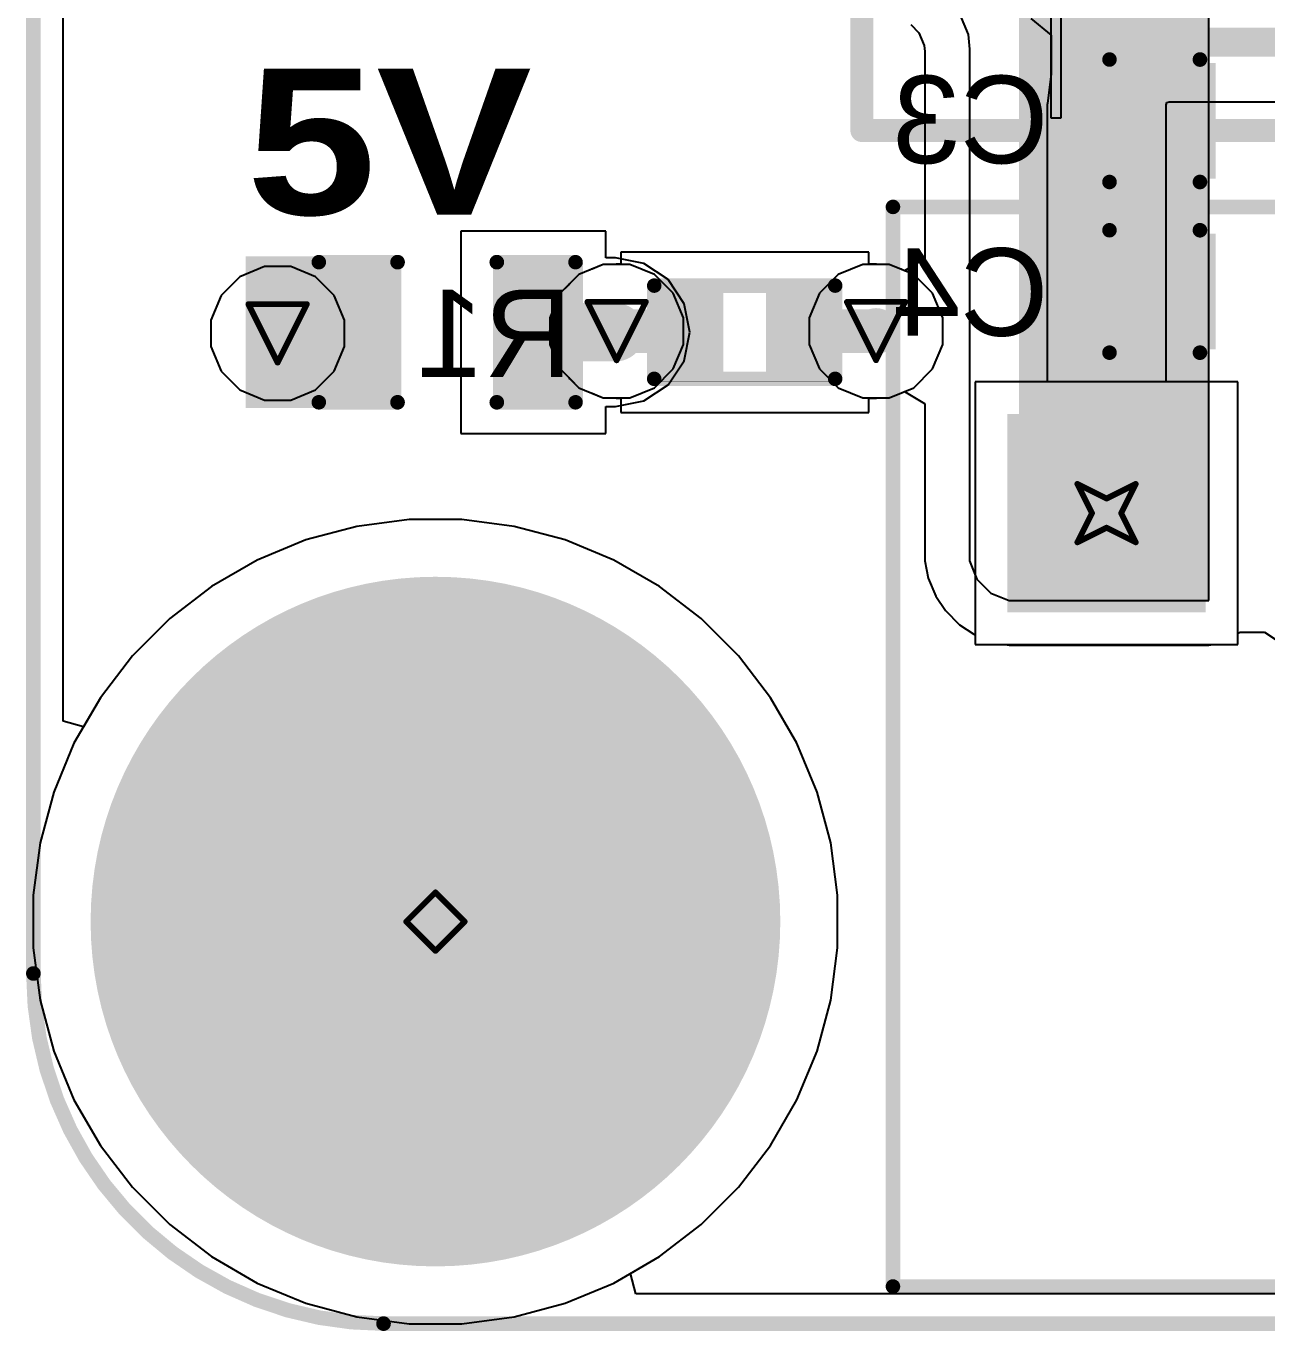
# Model space of a CAD drawing. Header units: inches. Extents: x -5 to 234, y -4 to 104.
# Drawn here: x -3.56 to 7.24, y -3.56 to 7.8 of the extents above; entities that cross this region are included whole.
import ezdxf

# ---------------------------------------------------------------- set-up
doc = ezdxf.new("R2010")
doc.units = ezdxf.units.IN
for name, color, linetype in [('Board Outline', 216, 'Continuous'), ('Bottom Layer', 5, 'Continuous'), ('Bottom Overlay', 54, 'Continuous'), ('Bottom Paste', 16, 'Continuous'), ('Bottom Solder', 6, 'Continuous'), ('Drill Drawing', 1, 'Continuous'), ('GND', 16, 'Continuous'), ('Multi-Layer', 9, 'Continuous'), ('Pad Holes', 156, 'Continuous'), ('POWER', 76, 'Continuous'), ('Top Layer', 1, 'Continuous'), ('Top Overlay', 2, 'Continuous'), ('Top Paste', 8, 'Continuous'), ('Top Solder', 216, 'Continuous'), ('Via Holes', 16, 'Continuous')]:
    doc.layers.add(name, color=color, linetype=linetype)
doc.styles.add('Arial', font='', dxfattribs={"height": 0.2})
doc.styles.add('Arial Black_Bold', font='', dxfattribs={"height": 0.2})
doc.styles.get('Arial').set_extended_font_data('Arial')
doc.styles.get('Arial Black_Bold').set_extended_font_data('Arial Black', bold=True)

# ---------------------------------------------------------------- blocks, each defined once
blk = doc.blocks.new('VRB1205S_10WR3_21')
at = {"layer": 'Bottom Layer'}
blk.add_hatch(color=5, dxfattribs=at).paths.add_polyline_path([(-9.652, 0.762), (-8.128, 0.762), (-8.128, -0.762), (-9.652, -0.762)])
at = {"layer": 'Bottom Solder'}
blk.add_hatch(color=6, dxfattribs=at).paths.add_polyline_path([(-9.754, 0.864), (-8.026, 0.864), (-8.026, -0.864), (-9.754, -0.864)])
at = {"layer": 'GND'}
blk.add_hatch(color=16, dxfattribs=at).paths.add_polyline_path([(-9.652, 0.762), (-8.128, 0.762), (-8.128, -0.762), (-9.652, -0.762)])
at = {"layer": 'Multi-Layer'}
blk.add_hatch(color=9, dxfattribs=at).paths.add_polyline_path([(-9.652, 0.762), (-8.128, 0.762), (-8.128, -0.762), (-9.652, -0.762)])
at = {"layer": 'Pad Holes'}
h = blk.add_hatch(color=7, dxfattribs=at)
edge = h.paths.add_edge_path()
edge.add_arc((-8.89, 0), 0.457, 0, 360)
at = {"layer": 'POWER'}
blk.add_hatch(color=76, dxfattribs=at).paths.add_polyline_path([(-9.652, 0.762), (-8.128, 0.762), (-8.128, -0.762), (-9.652, -0.762)])
at = {"layer": 'Top Layer'}
blk.add_hatch(color=1, dxfattribs=at).paths.add_polyline_path([(-9.652, 0.762), (-8.128, 0.762), (-8.128, -0.762), (-9.652, -0.762)])
at = {"layer": 'Top Solder'}
blk.add_hatch(color=216, dxfattribs=at).paths.add_polyline_path([(-9.754, 0.864), (-8.026, 0.864), (-8.026, -0.864), (-9.754, -0.864)])
at = {"layer": 'Top Overlay', "const_width": 0.127}
for points in [[(-10.75, 2.666), (10.855, 2.666)], [(-10.75, -6.733), (-10.75, 2.666)], [(-10.75, -6.733), (10.855, -6.733)]]:
    blk.add_lwpolyline(points, dxfattribs=at)
at = {"layer": 'Top Overlay', "const_width": 0.0635}
for points in [[(-10.781, 2.666, 1), (-10.718, 2.666, 1)], [(-10.781, 2.666, 1), (-10.718, 2.666, 1)], [(-10.781, -6.733, 1), (-10.718, -6.733, 1)], [(-10.781, -6.733, 1), (-10.718, -6.733, 1)]]:
    blk.add_lwpolyline(points, format="xyb", close=True, dxfattribs=at)
blk = doc.blocks.new('R___0402_B_66')
at = {"layer": 'Bottom Layer'}
for points in [[(-0.241, 0.318), (-0.241, -0.318), (-0.699, -0.318), (-0.699, 0.318)], [(0.699, 0.318), (0.699, -0.318), (0.241, -0.318), (0.241, 0.318)]]:
    blk.add_hatch(color=5, dxfattribs=at).paths.add_polyline_path(points)
at = {"layer": 'Bottom Paste'}
for points in [[(-0.241, 0.318), (-0.241, -0.318), (-0.699, -0.318), (-0.699, 0.318)], [(0.699, 0.318), (0.699, -0.318), (0.241, -0.318), (0.241, 0.318)]]:
    blk.add_hatch(color=16, dxfattribs=at).paths.add_polyline_path(points)
at = {"layer": 'Bottom Solder'}
for points in [[(-0.186, 0.373), (-0.186, -0.373), (-0.754, -0.373), (-0.754, 0.373)], [(0.754, 0.373), (0.754, -0.373), (0.186, -0.373), (0.186, 0.373)]]:
    blk.add_hatch(color=6, dxfattribs=at).paths.add_polyline_path(points)
at = {"layer": 'Bottom Overlay'}
for points, const_width in [([(-0.787, 0.406), (-0.787, -0.406)], 0.127), ([(0.787, 0.406), (-0.787, 0.406)], 0.127), ([(0.787, 0.406), (0.787, -0.406)], 0.127), ([(0.813, 0.432), (-0.813, 0.432)], 0.00323), ([(0.787, -0.406), (-0.787, -0.406)], 0.127)]:
    blk.add_lwpolyline(points, dxfattribs=dict(at, const_width=const_width))
for points, const_width in [([(-0.819, 0.406, 1), (-0.756, 0.406, 1)], 0.0635), ([(-0.819, 0.406, 1), (-0.756, 0.406, 1)], 0.0635), ([(0.756, 0.406, 1), (0.819, 0.406, 1)], 0.0635), ([(0.756, 0.406, 1), (0.819, 0.406, 1)], 0.0635), ([(-0.814, 0.432, 1), (-0.812, 0.432, 1)], 0.00161), ([(0.812, 0.432, 1), (0.814, 0.432, 1)], 0.00161), ([(-0.819, -0.406, 1), (-0.756, -0.406, 1)], 0.0635), ([(-0.819, -0.406, 1), (-0.756, -0.406, 1)], 0.0635), ([(0.756, -0.406, 1), (0.819, -0.406, 1)], 0.0635), ([(0.756, -0.406, 1), (0.819, -0.406, 1)], 0.0635)]:
    blk.add_lwpolyline(points, format="xyb", close=True, dxfattribs=dict(at, const_width=const_width))
blk = doc.blocks.new('LED_0603_91')
at = {"layer": 'Top Layer'}
for points in [[(-1, 0.5), (-0.5, 0.5), (-0.5, -0.5), (-1, -0.5)], [(0.5, 0.5), (1, 0.5), (1, -0.5), (0.5, -0.5)]]:
    blk.add_hatch(color=1, dxfattribs=at).paths.add_polyline_path(points)
at = {"layer": 'Top Overlay'}
blk.add_hatch(color=2, dxfattribs=at).paths.add_polyline_path([(1.118, -0.66), (1.753, -0.66), (1.753, 0.66), (1.118, 0.66)])
at = {"layer": 'Top Paste'}
for points in [[(-1, 0.5), (-0.5, 0.5), (-0.5, -0.5), (-1, -0.5)], [(0.5, 0.5), (1, 0.5), (1, -0.5), (0.5, -0.5)]]:
    blk.add_hatch(color=8, dxfattribs=at).paths.add_polyline_path(points)
at = {"layer": 'Top Solder'}
for points in [[(-1.102, 0.602), (-0.398, 0.602), (-0.398, -0.602), (-1.102, -0.602)], [(0.398, 0.602), (1.102, 0.602), (1.102, -0.602), (0.398, -0.602)]]:
    blk.add_hatch(color=216, dxfattribs=at).paths.add_polyline_path(points)
at = {"layer": 'Top Overlay', "const_width": 0.127}
for points in [[(-0.432, 0.61), (-1.118, 0.61)], [(-1.118, 0.61), (-1.118, -0.61)], [(1.118, 0.61), (0.432, 0.61)], [(1.118, 0.61), (1.118, -0.61)], [(-0.432, -0.61), (-1.118, -0.61)], [(1.118, -0.61), (0.432, -0.61)]]:
    blk.add_lwpolyline(points, dxfattribs=at)
at = {"layer": 'Top Overlay', "const_width": 0.0635}
for points in [[(-1.149, 0.61, 1), (-1.086, 0.61, 1)], [(-1.149, 0.61, 1), (-1.086, 0.61, 1)], [(-0.464, 0.61, 1), (-0.4, 0.61, 1)], [(0.4, 0.61, 1), (0.464, 0.61, 1)], [(1.086, 0.61, 1), (1.149, 0.61, 1)], [(1.086, 0.61, 1), (1.149, 0.61, 1)], [(-1.149, -0.61, 1), (-1.086, -0.61, 1)], [(-1.149, -0.61, 1), (-1.086, -0.61, 1)], [(-0.464, -0.61, 1), (-0.4, -0.61, 1)], [(0.4, -0.61, 1), (0.464, -0.61, 1)], [(1.086, -0.61, 1), (1.149, -0.61, 1)], [(1.086, -0.61, 1), (1.149, -0.61, 1)]]:
    blk.add_lwpolyline(points, format="xyb", close=True, dxfattribs=at)
blk = doc.blocks.new('C___0603_B_154')
at = {"layer": 'Bottom Layer'}
for points in [[(-1.143, -0.445), (-1.143, 0.445), (-0.381, 0.445), (-0.381, -0.445)], [(0.381, -0.445), (0.381, 0.445), (1.143, 0.445), (1.143, -0.445)]]:
    blk.add_hatch(color=5, dxfattribs=at).paths.add_polyline_path(points)
at = {"layer": 'Bottom Paste'}
for points in [[(-1.143, -0.445), (-1.143, 0.445), (-0.381, 0.445), (-0.381, -0.445)], [(0.381, -0.445), (0.381, 0.445), (1.143, 0.445), (1.143, -0.445)]]:
    blk.add_hatch(color=16, dxfattribs=at).paths.add_polyline_path(points)
at = {"layer": 'Bottom Solder'}
for points in [[(-1.203, -0.504), (-1.203, 0.504), (-0.321, 0.504), (-0.321, -0.504)], [(0.321, -0.504), (0.321, 0.504), (1.203, 0.504), (1.203, -0.504)]]:
    blk.add_hatch(color=6, dxfattribs=at).paths.add_polyline_path(points)
at = {"layer": 'Bottom Overlay', "const_width": 0.127}
for points in [[(-1.245, 0.533), (-0.457, 0.533)], [(-1.245, -0.533), (-1.245, 0.533)], [(0.457, 0.533), (1.245, 0.533)], [(1.245, -0.533), (1.245, 0.533)], [(-1.245, -0.533), (-0.457, -0.533)], [(0.457, -0.533), (1.245, -0.533)]]:
    blk.add_lwpolyline(points, dxfattribs=at)
at = {"layer": 'Bottom Overlay', "const_width": 0.0635}
for points in [[(-1.276, 0.533, 1), (-1.213, 0.533, 1)], [(-1.276, 0.533, 1), (-1.213, 0.533, 1)], [(-0.489, 0.533, 1), (-0.425, 0.533, 1)], [(0.425, 0.533, 1), (0.489, 0.533, 1)], [(1.213, 0.533, 1), (1.276, 0.533, 1)], [(1.213, 0.533, 1), (1.276, 0.533, 1)], [(-1.276, -0.533, 1), (-1.213, -0.533, 1)], [(-1.276, -0.533, 1), (-1.213, -0.533, 1)], [(-0.489, -0.533, 1), (-0.425, -0.533, 1)], [(0.425, -0.533, 1), (0.489, -0.533, 1)], [(1.213, -0.533, 1), (1.276, -0.533, 1)], [(1.213, -0.533, 1), (1.276, -0.533, 1)]]:
    blk.add_lwpolyline(points, format="xyb", close=True, dxfattribs=at)
blk = doc.blocks.new('C___0603_B_155')
at = {"layer": 'Bottom Layer'}
for points in [[(-1.143, -0.445), (-1.143, 0.445), (-0.381, 0.445), (-0.381, -0.445)], [(0.381, -0.445), (0.381, 0.445), (1.143, 0.445), (1.143, -0.445)]]:
    blk.add_hatch(color=5, dxfattribs=at).paths.add_polyline_path(points)
at = {"layer": 'Bottom Paste'}
for points in [[(-1.143, -0.445), (-1.143, 0.445), (-0.381, 0.445), (-0.381, -0.445)], [(0.381, -0.445), (0.381, 0.445), (1.143, 0.445), (1.143, -0.445)]]:
    blk.add_hatch(color=16, dxfattribs=at).paths.add_polyline_path(points)
at = {"layer": 'Bottom Solder'}
for points in [[(-1.203, -0.504), (-1.203, 0.504), (-0.321, 0.504), (-0.321, -0.504)], [(0.321, -0.504), (0.321, 0.504), (1.203, 0.504), (1.203, -0.504)]]:
    blk.add_hatch(color=6, dxfattribs=at).paths.add_polyline_path(points)
at = {"layer": 'Bottom Overlay', "const_width": 0.127}
for points in [[(-1.245, 0.533), (-0.457, 0.533)], [(-1.245, -0.533), (-1.245, 0.533)], [(0.457, 0.533), (1.245, 0.533)], [(1.245, -0.533), (1.245, 0.533)], [(-1.245, -0.533), (-0.457, -0.533)], [(0.457, -0.533), (1.245, -0.533)]]:
    blk.add_lwpolyline(points, dxfattribs=at)
at = {"layer": 'Bottom Overlay', "const_width": 0.0635}
for points in [[(-1.276, 0.533, 1), (-1.213, 0.533, 1)], [(-1.276, 0.533, 1), (-1.213, 0.533, 1)], [(-0.489, 0.533, 1), (-0.425, 0.533, 1)], [(0.425, 0.533, 1), (0.489, 0.533, 1)], [(1.213, 0.533, 1), (1.276, 0.533, 1)], [(1.213, 0.533, 1), (1.276, 0.533, 1)], [(-1.276, -0.533, 1), (-1.213, -0.533, 1)], [(-1.276, -0.533, 1), (-1.213, -0.533, 1)], [(-0.489, -0.533, 1), (-0.425, -0.533, 1)], [(0.425, -0.533, 1), (0.489, -0.533, 1)], [(1.213, -0.533, 1), (1.276, -0.533, 1)], [(1.213, -0.533, 1), (1.276, -0.533, 1)]]:
    blk.add_lwpolyline(points, format="xyb", close=True, dxfattribs=at)
blk = doc.blocks.new('25SVPF47M_157')
at = {"layer": 'Top Layer'}
for points in [[(-1.55, -0.8), (-4.05, -0.8), (-4.05, 0.8), (-1.55, 0.8)], [(4.05, -0.8), (1.55, -0.8), (1.55, 0.8), (4.05, 0.8)]]:
    blk.add_hatch(color=1, dxfattribs=at).paths.add_polyline_path(points)
at = {"layer": 'Top Paste'}
for points in [[(-1.55, -0.8), (-4.05, -0.8), (-4.05, 0.8), (-1.55, 0.8)], [(4.05, -0.8), (1.55, -0.8), (1.55, 0.8), (4.05, 0.8)]]:
    blk.add_hatch(color=8, dxfattribs=at).paths.add_polyline_path(points)
at = {"layer": 'Top Solder'}
for points in [[(-1.448, -0.902), (-4.152, -0.902), (-4.152, 0.902), (-1.448, 0.902)], [(4.152, -0.902), (1.448, -0.902), (1.448, 0.902), (4.152, 0.902)]]:
    blk.add_hatch(color=216, dxfattribs=at).paths.add_polyline_path(points)
at = {"layer": 'Top Overlay'}
for points, const_width in [([(-2.4, 3.4), (-3.4, 2.4)], 0.2), ([(3.4, 3.4), (-2.4, 3.4)], 0.2), ([(3.4, 3.4), (3.4, 1.175)], 0.2), ([(-3.4, 2.4), (-3.4, 1.175)], 0.2), ([(-3.886, 1.626), (-3.886, 1.092)], 0.127), ([(-3.658, 1.346), (-4.115, 1.346)], 0.127), ([(-3.4, -2.4), (-3.4, -1.175)], 0.2), ([(3.4, -1.175), (3.4, -3.4)], 0.2), ([(-2.4, -3.4), (-3.4, -2.4)], 0.2), ([(3.4, -3.4), (-2.4, -3.4)], 0.2)]:
    blk.add_lwpolyline(points, dxfattribs=dict(at, const_width=const_width))
for points, const_width in [([(-2.45, 3.4, 1), (-2.35, 3.4, 1)], 0.1), ([(-2.45, 3.4, 1), (-2.35, 3.4, 1)], 0.1), ([(3.35, 3.4, 1), (3.45, 3.4, 1)], 0.1), ([(3.35, 3.4, 1), (3.45, 3.4, 1)], 0.1), ([(-3.45, 2.4, 1), (-3.35, 2.4, 1)], 0.1), ([(-3.45, 2.4, 1), (-3.35, 2.4, 1)], 0.1), ([(-3.918, 1.626, 1), (-3.854, 1.626, 1)], 0.0635), ([(-4.147, 1.346, 1), (-4.083, 1.346, 1)], 0.0635), ([(-3.689, 1.346, 1), (-3.626, 1.346, 1)], 0.0635), ([(-3.45, 1.175, 1), (-3.35, 1.175, 1)], 0.1), ([(3.35, 1.175, 1), (3.45, 1.175, 1)], 0.1), ([(-3.918, 1.092, 1), (-3.854, 1.092, 1)], 0.0635), ([(-3.45, -1.175, 1), (-3.35, -1.175, 1)], 0.1), ([(3.35, -1.175, 1), (3.45, -1.175, 1)], 0.1), ([(-3.45, -2.4, 1), (-3.35, -2.4, 1)], 0.1), ([(-3.45, -2.4, 1), (-3.35, -2.4, 1)], 0.1), ([(-2.45, -3.4, 1), (-2.35, -3.4, 1)], 0.1), ([(-2.45, -3.4, 1), (-2.35, -3.4, 1)], 0.1), ([(3.35, -3.4, 1), (3.45, -3.4, 1)], 0.1), ([(3.35, -3.4, 1), (3.45, -3.4, 1)], 0.1)]:
    blk.add_lwpolyline(points, format="xyb", close=True, dxfattribs=dict(at, const_width=const_width))

msp = doc.modelspace()

# ---------------------------------------------------------------- hatches: boundary and pattern name
at = {"layer": 'Bottom Layer'}
msp.add_hatch(color=5, dxfattribs=at).paths.add_polyline_path([(5.08, 2.794), (6.731, 2.794), (6.731, 11.176), (5.08, 11.176)])
h = msp.add_hatch(color=5, dxfattribs=at)
edge = h.paths.add_edge_path()
edge.add_arc((1.577, 5.141), 0.2, 0, 360)
h = msp.add_hatch(color=5, dxfattribs=at)
edge = h.paths.add_edge_path()
edge.add_arc((3.835, 5.141), 0.2, 0, 360)
h = msp.add_hatch(color=5, dxfattribs=at)
edge = h.paths.add_edge_path()
edge.add_arc((-1.374, 5.121), 0.2, 0, 360)
h = msp.add_hatch(color=5, dxfattribs=at)
edge = h.paths.add_edge_path()
edge.add_arc((0, 0), 2.9, 0, 360)
at = {"layer": 'Bottom Solder'}
h = msp.add_hatch(color=6, dxfattribs=at)
edge = h.paths.add_edge_path()
edge.add_arc((0, 0), 3.002, 0, 360)
at = {"layer": 'GND'}
h = msp.add_hatch(color=16, dxfattribs=at)
edge = h.paths.add_edge_path()
edge.add_arc((1.577, 5.141), 0.2, 0, 360)
h = msp.add_hatch(color=16, dxfattribs=at)
edge = h.paths.add_edge_path()
edge.add_arc((3.835, 5.141), 0.2, 0, 360)
h = msp.add_hatch(color=16, dxfattribs=at)
edge = h.paths.add_edge_path()
edge.add_arc((-1.374, 5.121), 0.2, 0, 360)
h = msp.add_hatch(color=16, dxfattribs=at)
edge = h.paths.add_edge_path()
edge.add_arc((0, 0), 2.9, 0, 360)
at = {"layer": 'Multi-Layer'}
h = msp.add_hatch(color=9, dxfattribs=at)
edge = h.paths.add_edge_path()
edge.add_arc((0, 0), 2.9, 0, 360)
at = {"layer": 'Pad Holes'}
h = msp.add_hatch(color=7, dxfattribs=at)
edge = h.paths.add_edge_path()
edge.add_arc((0, 0), 1.5, 0, 360)
at = {"layer": 'POWER'}
h = msp.add_hatch(color=76, dxfattribs=at)
edge = h.paths.add_edge_path()
edge.add_arc((1.577, 5.141), 0.2, 0, 360)
h = msp.add_hatch(color=76, dxfattribs=at)
edge = h.paths.add_edge_path()
edge.add_arc((3.835, 5.141), 0.2, 0, 360)
h = msp.add_hatch(color=76, dxfattribs=at)
edge = h.paths.add_edge_path()
edge.add_arc((-1.374, 5.121), 0.2, 0, 360)
h = msp.add_hatch(color=76, dxfattribs=at)
edge = h.paths.add_edge_path()
edge.add_arc((0, 0), 2.9, 0, 360)
at = {"layer": 'Top Layer'}
h = msp.add_hatch(color=1, dxfattribs=at)
edge = h.paths.add_edge_path()
edge.add_arc((1.577, 5.141), 0.2, 0, 360)
h = msp.add_hatch(color=1, dxfattribs=at)
edge = h.paths.add_edge_path()
edge.add_arc((3.835, 5.141), 0.2, 0, 360)
h = msp.add_hatch(color=1, dxfattribs=at)
edge = h.paths.add_edge_path()
edge.add_arc((-1.374, 5.121), 0.2, 0, 360)
h = msp.add_hatch(color=1, dxfattribs=at)
edge = h.paths.add_edge_path()
edge.add_arc((0, 0), 2.9, 0, 360)
at = {"layer": 'Top Solder'}
h = msp.add_hatch(color=216, dxfattribs=at)
edge = h.paths.add_edge_path()
edge.add_arc((0, 0), 3.002, 0, 360)
at = {"layer": 'Via Holes'}
h = msp.add_hatch(color=7, dxfattribs=at)
edge = h.paths.add_edge_path()
edge.add_arc((1.577, 5.141), 0.1, 0, 360)
h = msp.add_hatch(color=7, dxfattribs=at)
edge = h.paths.add_edge_path()
edge.add_arc((3.835, 5.141), 0.1, 0, 360)
h = msp.add_hatch(color=7, dxfattribs=at)
edge = h.paths.add_edge_path()
edge.add_arc((-1.374, 5.121), 0.1, 0, 360)

# ---------------------------------------------------------------- linework, layer by layer
at = {"layer": 'Board Outline', "const_width": 0.127}
for points in [[(-3.5, -0.452), (-3.5, 33.452)], [(-0.452, -3.5), (88.452, -3.5)]]:
    msp.add_lwpolyline(points, dxfattribs=at)
at = {"layer": 'Board Outline', "const_width": 0.0635}
for points in [[(-3.532, -0.452, 1), (-3.468, -0.452, 1)], [(-3.532, -0.452, 1), (-3.468, -0.452, 1)], [(-0.484, -3.5, 1), (-0.42, -3.5, 1)], [(-0.484, -3.5, 1), (-0.42, -3.5, 1)]]:
    msp.add_lwpolyline(points, format="xyb", close=True, dxfattribs=at)
at = {"layer": 'Board Outline', "const_width": 0.127}
msp.add_lwpolyline([(-0.452, -3.5, -0.414214), (-3.5, -0.452)], format="xyb", dxfattribs=at)
at = {"layer": 'Bottom Layer'}
for p, q in [((-3.241, 1.744), (-3.241, 31.256)), ((6.731, 2.794), (6.731, 11.684)), ((4.538, 7.958), (4.636, 7.722)), ((4.137, 7.809), (4.209, 7.738)), ((4.209, 7.738), (4.255, 7.627)), ((4.255, 7.627), (4.26, 7.575)), ((4.636, 7.722), (4.648, 7.595)), ((4.26, 7.575), (4.26, 5.771)), ((4.648, 7.595), (4.648, 7.595)), ((4.648, 7.595), (4.648, 3.226)), ((3.772, 5.829), (1.613, 5.829)), ((1.613, 5.829), (1.613, 5.723)), ((3.772, 5.723), (3.772, 5.829)), ((1.363, 5.681), (1.354, 5.679)), ((1.461, 5.722), (1.363, 5.681)), ((1.569, 5.722), (1.461, 5.722)), ((1.577, 5.723), (1.569, 5.722)), ((1.613, 5.723), (1.577, 5.723)), ((3.835, 5.723), (3.772, 5.723)), ((3.844, 5.722), (3.835, 5.723)), ((3.951, 5.722), (3.844, 5.722)), ((4.05, 5.681), (3.951, 5.722)), ((4.058, 5.679), (4.05, 5.681)), ((4.258, 5.769), (4.082, 5.667)), ((4.26, 5.771), (4.258, 5.769)), ((1.248, 5.633), (1.172, 5.557)), ((1.347, 5.674), (1.248, 5.633)), ((1.354, 5.679), (1.347, 5.674)), ((4.066, 5.674), (4.058, 5.679)), ((4.082, 5.667), (4.066, 5.674)), ((1.085, 5.47), (1.044, 5.371)), ((1.16, 5.545), (1.085, 5.47)), ((1.165, 5.553), (1.16, 5.545)), ((1.172, 5.557), (1.165, 5.553)), ((1.037, 5.355), (0.996, 5.256)), ((1.039, 5.363), (1.037, 5.355)), ((1.044, 5.371), (1.039, 5.363)), ((0.996, 5.256), (0.996, 5.149)), ((0.996, 5.149), (0.994, 5.141)), ((0.994, 5.141), (0.996, 5.132)), ((0.996, 5.132), (0.996, 5.025)), ((0.996, 5.025), (1.037, 4.926)), ((1.037, 4.926), (1.039, 4.918)), ((1.039, 4.918), (1.044, 4.91)), ((1.044, 4.91), (1.085, 4.811)), ((1.085, 4.811), (1.16, 4.736)), ((1.16, 4.736), (1.165, 4.728)), ((1.165, 4.728), (1.172, 4.724)), ((1.172, 4.724), (1.248, 4.648)), ((1.248, 4.648), (1.347, 4.607)), ((1.347, 4.607), (1.354, 4.602)), ((1.354, 4.602), (1.363, 4.6)), ((1.363, 4.6), (1.461, 4.56)), ((1.461, 4.56), (1.569, 4.56)), ((1.569, 4.56), (1.577, 4.558)), ((1.577, 4.558), (1.613, 4.558)), ((1.613, 4.558), (1.613, 4.432)), ((3.772, 4.432), (3.772, 4.558)), ((3.772, 4.558), (3.835, 4.558)), ((3.835, 4.558), (3.844, 4.56)), ((3.844, 4.56), (3.951, 4.56)), ((3.951, 4.56), (4.05, 4.6)), ((4.05, 4.6), (4.058, 4.602)), ((4.058, 4.602), (4.066, 4.607)), ((4.066, 4.607), (4.082, 4.614)), ((4.082, 4.614), (4.258, 4.512)), ((1.613, 4.432), (3.772, 4.432)), ((4.258, 4.512), (4.26, 4.51)), ((4.26, 4.51), (4.26, 3.14)), ((-0.685, 3.441), (-1.128, 3.323)), ((-0.229, 3.501), (-0.685, 3.441)), ((0.229, 3.501), (-0.229, 3.501)), ((0.685, 3.441), (0.229, 3.501)), ((1.128, 3.323), (0.685, 3.441)), ((-1.128, 3.323), (-1.552, 3.147)), ((1.552, 3.147), (1.128, 3.323)), ((4.648, 3.226), (4.648, 3.14)), ((-1.552, 3.147), (-1.949, 2.917)), ((1.949, 2.917), (1.552, 3.147)), ((4.26, 3.14), (4.289, 2.991)), ((4.648, 3.14), (4.714, 2.981)), ((4.289, 2.991), (4.355, 2.833)), ((4.714, 2.981), (4.835, 2.86)), ((-1.949, 2.917), (-2.313, 2.638)), ((2.313, 2.638), (1.949, 2.917)), ((4.835, 2.86), (4.994, 2.794)), ((4.355, 2.833), (4.439, 2.707)), ((4.994, 2.794), (5.08, 2.794)), ((5.08, 2.794), (5.08, 2.794)), ((5.08, 2.794), (6.731, 2.794)), ((-2.313, 2.638), (-2.638, 2.313)), ((2.638, 2.313), (2.313, 2.638)), ((4.439, 2.707), (4.561, 2.585)), ((4.561, 2.585), (4.687, 2.501)), ((4.687, 2.501), (4.699, 2.496)), ((6.985, 2.505), (7.006, 2.519)), ((6.985, 2.413), (6.985, 2.505)), ((7.006, 2.519), (7.218, 2.519)), ((7.218, 2.519), (7.344, 2.435)), ((4.699, 2.496), (4.699, 2.413)), ((4.699, 2.413), (4.957, 2.413)), ((4.957, 2.413), (4.994, 2.406)), ((4.994, 2.406), (6.731, 2.406)), ((6.731, 2.406), (6.769, 2.413)), ((6.769, 2.413), (6.985, 2.413)), ((-2.638, 2.313), (-2.917, 1.949)), ((2.917, 1.949), (2.638, 2.313)), ((-2.917, 1.949), (-3.063, 1.697)), ((3.147, 1.552), (2.917, 1.949)), ((-3.063, 1.697), (-3.241, 1.744)), ((3.323, 1.128), (3.147, 1.552)), ((3.441, 0.685), (3.323, 1.128)), ((3.501, 0.229), (3.441, 0.685)), ((3.501, -0.229), (3.501, 0.229)), ((3.441, -0.685), (3.501, -0.229)), ((3.323, -1.128), (3.441, -0.685)), ((3.147, -1.552), (3.323, -1.128)), ((2.917, -1.949), (3.147, -1.552)), ((2.638, -2.313), (2.917, -1.949)), ((2.313, -2.638), (2.638, -2.313)), ((1.949, -2.917), (2.313, -2.638)), ((1.697, -3.063), (1.949, -2.917)), ((1.744, -3.241), (1.697, -3.063)), ((38.34, -3.241), (1.744, -3.241))]:
    msp.add_line(p, q, dxfattribs=at)
at = {"layer": 'Bottom Layer', "const_width": 0.381}
for points in [[(1.577, 5.141), (2.213, 5.141)], [(3.172, 5.141), (3.835, 5.141)]]:
    msp.add_lwpolyline(points, dxfattribs=at)
at = {"layer": 'Bottom Layer', "const_width": 0.191}
for points in [[(1.482, 5.141, 1), (1.672, 5.141, 1)], [(2.118, 5.141, 1), (2.308, 5.141, 1)], [(3.077, 5.141, 1), (3.267, 5.141, 1)], [(3.74, 5.141, 1), (3.931, 5.141, 1)]]:
    msp.add_lwpolyline(points, format="xyb", close=True, dxfattribs=at)
at = {"layer": 'Drill Drawing', "const_width": 0.0508}
for points in [[(-1.628, 5.375), (-1.12, 5.375)], [(-1.628, 5.375), (-1.374, 4.867)], [(-1.374, 4.867), (-1.12, 5.375)], [(1.323, 5.395), (1.831, 5.395)], [(1.323, 5.395), (1.577, 4.887)], [(1.577, 4.887), (1.831, 5.395)], [(3.581, 5.395), (4.089, 5.395)], [(3.581, 5.395), (3.835, 4.887)], [(3.835, 4.887), (4.089, 5.395)], [(5.588, 3.81), (5.842, 3.683)], [(5.588, 3.81), (5.715, 3.556)], [(5.842, 3.683), (6.096, 3.81)], [(5.969, 3.556), (6.096, 3.81)], [(5.588, 3.302), (5.715, 3.556)], [(5.969, 3.556), (6.096, 3.302)], [(5.588, 3.302), (5.842, 3.429)], [(5.842, 3.429), (6.096, 3.302)], [(-0.254, 0), (0, 0.254)], [(0, 0.254), (0.254, 0)], [(-0.254, 0), (0, -0.254)], [(0, -0.254), (0.254, 0)]]:
    msp.add_lwpolyline(points, dxfattribs=at)
at = {"layer": 'Drill Drawing', "const_width": 0.0254}
for points in [[(-1.641, 5.375, 1), (-1.615, 5.375, 1)], [(-1.641, 5.375, 1), (-1.615, 5.375, 1)], [(-1.133, 5.375, 1), (-1.107, 5.375, 1)], [(-1.133, 5.375, 1), (-1.107, 5.375, 1)], [(1.31, 5.395, 1), (1.336, 5.395, 1)], [(1.31, 5.395, 1), (1.336, 5.395, 1)], [(1.818, 5.395, 1), (1.844, 5.395, 1)], [(1.818, 5.395, 1), (1.844, 5.395, 1)], [(3.569, 5.395, 1), (3.594, 5.395, 1)], [(3.569, 5.395, 1), (3.594, 5.395, 1)], [(4.077, 5.395, 1), (4.102, 5.395, 1)], [(4.077, 5.395, 1), (4.102, 5.395, 1)], [(-1.387, 4.867, 1), (-1.361, 4.867, 1)], [(-1.387, 4.867, 1), (-1.361, 4.867, 1)], [(1.564, 4.887, 1), (1.59, 4.887, 1)], [(1.564, 4.887, 1), (1.59, 4.887, 1)], [(3.823, 4.887, 1), (3.848, 4.887, 1)], [(3.823, 4.887, 1), (3.848, 4.887, 1)], [(5.575, 3.81, 1), (5.601, 3.81, 1)], [(5.575, 3.81, 1), (5.601, 3.81, 1)], [(6.083, 3.81, 1), (6.109, 3.81, 1)], [(6.083, 3.81, 1), (6.109, 3.81, 1)], [(5.829, 3.683, 1), (5.855, 3.683, 1)], [(5.829, 3.683, 1), (5.855, 3.683, 1)], [(5.702, 3.556, 1), (5.728, 3.556, 1)], [(5.702, 3.556, 1), (5.728, 3.556, 1)], [(5.956, 3.556, 1), (5.982, 3.556, 1)], [(5.956, 3.556, 1), (5.982, 3.556, 1)], [(5.829, 3.429, 1), (5.855, 3.429, 1)], [(5.829, 3.429, 1), (5.855, 3.429, 1)], [(5.575, 3.302, 1), (5.601, 3.302, 1)], [(5.575, 3.302, 1), (5.601, 3.302, 1)], [(6.083, 3.302, 1), (6.109, 3.302, 1)], [(6.083, 3.302, 1), (6.109, 3.302, 1)], [(-0.013, 0.254, 1), (0.013, 0.254, 1)], [(-0.013, 0.254, 1), (0.013, 0.254, 1)], [(-0.267, 0, 1), (-0.241, 0, 1)], [(-0.267, 0, 1), (-0.241, 0, 1)], [(0.241, 0, 1), (0.267, 0, 1)], [(0.241, 0, 1), (0.267, 0, 1)], [(-0.013, -0.254, 1), (0.013, -0.254, 1)], [(-0.013, -0.254, 1), (0.013, -0.254, 1)]]:
    msp.add_lwpolyline(points, format="xyb", close=True, dxfattribs=at)
at = {"layer": 'GND'}
for p, q in [((-3.241, 1.744), (-3.241, 31.256)), ((1.461, 5.722), (1.248, 5.633)), ((1.693, 5.722), (1.461, 5.722)), ((1.906, 5.633), (1.693, 5.722)), ((3.72, 5.722), (3.506, 5.633)), ((3.951, 5.722), (3.72, 5.722)), ((4.165, 5.633), (3.951, 5.722)), ((1.248, 5.633), (1.085, 5.47)), ((2.07, 5.47), (1.906, 5.633)), ((3.506, 5.633), (3.343, 5.47)), ((4.328, 5.47), (4.165, 5.633)), ((1.085, 5.47), (0.996, 5.256)), ((2.158, 5.256), (2.07, 5.47)), ((3.343, 5.47), (3.254, 5.256)), ((4.416, 5.256), (4.328, 5.47)), ((0.996, 5.256), (0.996, 5.025)), ((2.158, 5.025), (2.158, 5.256)), ((3.254, 5.256), (3.254, 5.025)), ((4.416, 5.025), (4.416, 5.256)), ((0.996, 5.025), (1.085, 4.811)), ((2.07, 4.811), (2.158, 5.025)), ((3.254, 5.025), (3.343, 4.811)), ((4.328, 4.811), (4.416, 5.025)), ((1.085, 4.811), (1.248, 4.648)), ((1.906, 4.648), (2.07, 4.811)), ((3.343, 4.811), (3.506, 4.648)), ((4.165, 4.648), (4.328, 4.811)), ((6.985, 4.699), (4.699, 4.699)), ((4.699, 4.699), (4.699, 2.413)), ((6.985, 2.413), (6.985, 4.699)), ((1.248, 4.648), (1.461, 4.56)), ((1.461, 4.56), (1.693, 4.56)), ((1.693, 4.56), (1.906, 4.648)), ((3.506, 4.648), (3.72, 4.56)), ((3.72, 4.56), (3.951, 4.56)), ((3.951, 4.56), (4.165, 4.648)), ((-0.685, 3.441), (-1.128, 3.323)), ((-0.229, 3.501), (-0.685, 3.441)), ((0.229, 3.501), (-0.229, 3.501)), ((0.685, 3.441), (0.229, 3.501)), ((1.128, 3.323), (0.685, 3.441)), ((-1.128, 3.323), (-1.552, 3.147)), ((1.552, 3.147), (1.128, 3.323)), ((-1.552, 3.147), (-1.949, 2.917)), ((1.949, 2.917), (1.552, 3.147)), ((-1.949, 2.917), (-2.313, 2.638)), ((2.313, 2.638), (1.949, 2.917)), ((-2.313, 2.638), (-2.638, 2.313)), ((2.638, 2.313), (2.313, 2.638)), ((4.699, 2.413), (6.985, 2.413)), ((-2.638, 2.313), (-2.917, 1.949)), ((2.917, 1.949), (2.638, 2.313)), ((-2.917, 1.949), (-3.063, 1.697)), ((3.147, 1.552), (2.917, 1.949)), ((-3.063, 1.697), (-3.241, 1.744)), ((3.323, 1.128), (3.147, 1.552)), ((3.441, 0.685), (3.323, 1.128)), ((3.501, 0.229), (3.441, 0.685)), ((3.501, -0.229), (3.501, 0.229)), ((3.441, -0.685), (3.501, -0.229)), ((3.323, -1.128), (3.441, -0.685)), ((3.147, -1.552), (3.323, -1.128)), ((2.917, -1.949), (3.147, -1.552)), ((2.638, -2.313), (2.917, -1.949)), ((2.313, -2.638), (2.638, -2.313)), ((1.949, -2.917), (2.313, -2.638)), ((1.697, -3.063), (1.949, -2.917)), ((1.744, -3.241), (1.697, -3.063)), ((38.34, -3.241), (1.744, -3.241))]:
    msp.add_line(p, q, dxfattribs=at)
at = {"layer": 'Multi-Layer'}
for p, q in [((-0.685, 3.441), (-1.128, 3.323)), ((-0.229, 3.501), (-0.685, 3.441)), ((0, 3.501), (-0.229, 3.501)), ((0.229, 3.501), (0, 3.501)), ((0.685, 3.441), (0.229, 3.501)), ((1.128, 3.323), (0.685, 3.441)), ((-1.128, 3.323), (-1.552, 3.147)), ((1.552, 3.147), (1.128, 3.323)), ((-1.552, 3.147), (-1.949, 2.917)), ((1.949, 2.917), (1.552, 3.147)), ((-1.949, 2.917), (-2.313, 2.638)), ((2.313, 2.638), (1.949, 2.917)), ((-2.313, 2.638), (-2.638, 2.313)), ((2.638, 2.313), (2.313, 2.638)), ((-2.638, 2.313), (-2.917, 1.949)), ((2.917, 1.949), (2.638, 2.313)), ((-2.917, 1.949), (-3.147, 1.552)), ((3.147, 1.552), (2.917, 1.949)), ((-3.147, 1.552), (-3.323, 1.128)), ((3.323, 1.128), (3.147, 1.552)), ((-3.323, 1.128), (-3.441, 0.685)), ((3.441, 0.685), (3.323, 1.128)), ((-3.441, 0.685), (-3.501, 0.229)), ((3.501, 0.229), (3.441, 0.685)), ((-3.501, 0.229), (-3.501, 0)), ((3.501, 0), (3.501, 0.229)), ((-3.501, 0), (-3.501, 0)), ((-3.501, 0), (-3.501, -0.229)), ((3.501, -0.229), (3.501, 0)), ((-3.501, -0.229), (-3.441, -0.685)), ((3.441, -0.685), (3.501, -0.229)), ((-3.441, -0.685), (-3.323, -1.128)), ((3.323, -1.128), (3.441, -0.685)), ((-3.323, -1.128), (-3.147, -1.552)), ((3.147, -1.552), (3.323, -1.128)), ((-3.147, -1.552), (-2.917, -1.949)), ((2.917, -1.949), (3.147, -1.552)), ((-2.917, -1.949), (-2.638, -2.313)), ((2.638, -2.313), (2.917, -1.949)), ((-2.638, -2.313), (-2.313, -2.638)), ((2.313, -2.638), (2.638, -2.313)), ((-2.313, -2.638), (-1.949, -2.917)), ((1.949, -2.917), (2.313, -2.638)), ((-1.949, -2.917), (-1.552, -3.147)), ((1.552, -3.147), (1.949, -2.917)), ((-1.552, -3.147), (-1.128, -3.323)), ((1.128, -3.323), (1.552, -3.147)), ((-1.128, -3.323), (-0.685, -3.441)), ((0.685, -3.441), (1.128, -3.323)), ((-0.685, -3.441), (-0.229, -3.501)), ((-0.229, -3.501), (0, -3.501)), ((0, -3.501), (0.229, -3.501)), ((0.229, -3.501), (0.685, -3.441))]:
    msp.add_line(p, q, dxfattribs=at)
at = {"layer": 'POWER'}
for p, q in [((-3.241, 1.744), (-3.241, 31.256)), ((-1.489, 5.702), (-1.703, 5.614)), ((-1.258, 5.702), (-1.489, 5.702)), ((-1.045, 5.614), (-1.258, 5.702)), ((1.461, 5.722), (1.248, 5.633)), ((1.693, 5.722), (1.461, 5.722)), ((1.906, 5.633), (1.693, 5.722)), ((-1.703, 5.614), (-1.866, 5.45)), ((-0.881, 5.45), (-1.045, 5.614)), ((1.248, 5.633), (1.085, 5.47)), ((2.07, 5.47), (1.906, 5.633)), ((1.085, 5.47), (0.996, 5.256)), ((2.158, 5.256), (2.07, 5.47)), ((-1.866, 5.45), (-1.955, 5.237)), ((-0.793, 5.237), (-0.881, 5.45)), ((-1.955, 5.237), (-1.955, 5.006)), ((-0.793, 5.006), (-0.793, 5.237)), ((0.996, 5.256), (0.996, 5.025)), ((2.158, 5.025), (2.158, 5.256)), ((-1.955, 5.006), (-1.866, 4.792)), ((-0.881, 4.792), (-0.793, 5.006)), ((0.996, 5.025), (1.085, 4.811)), ((2.07, 4.811), (2.158, 5.025)), ((-1.866, 4.792), (-1.703, 4.629)), ((-1.045, 4.629), (-0.881, 4.792)), ((1.085, 4.811), (1.248, 4.648)), ((1.906, 4.648), (2.07, 4.811)), ((6.985, 4.699), (4.699, 4.699)), ((4.699, 4.699), (4.699, 2.413)), ((6.985, 2.413), (6.985, 4.699)), ((-1.703, 4.629), (-1.489, 4.54)), ((-1.258, 4.54), (-1.045, 4.629)), ((1.248, 4.648), (1.461, 4.56)), ((1.461, 4.56), (1.693, 4.56)), ((1.693, 4.56), (1.906, 4.648)), ((-1.489, 4.54), (-1.258, 4.54)), ((-0.685, 3.441), (-1.128, 3.323)), ((-0.229, 3.501), (-0.685, 3.441)), ((0.229, 3.501), (-0.229, 3.501)), ((0.685, 3.441), (0.229, 3.501)), ((1.128, 3.323), (0.685, 3.441)), ((-1.128, 3.323), (-1.552, 3.147)), ((1.552, 3.147), (1.128, 3.323)), ((-1.552, 3.147), (-1.949, 2.917)), ((1.949, 2.917), (1.552, 3.147)), ((-1.949, 2.917), (-2.313, 2.638)), ((2.313, 2.638), (1.949, 2.917)), ((-2.313, 2.638), (-2.638, 2.313)), ((2.638, 2.313), (2.313, 2.638)), ((4.699, 2.413), (6.985, 2.413)), ((-2.638, 2.313), (-2.917, 1.949)), ((2.917, 1.949), (2.638, 2.313)), ((-2.917, 1.949), (-3.063, 1.697)), ((3.147, 1.552), (2.917, 1.949)), ((-3.063, 1.697), (-3.241, 1.744)), ((3.323, 1.128), (3.147, 1.552)), ((3.441, 0.685), (3.323, 1.128)), ((3.501, 0.229), (3.441, 0.685)), ((3.501, -0.229), (3.501, 0.229)), ((3.441, -0.685), (3.501, -0.229)), ((3.323, -1.128), (3.441, -0.685)), ((3.147, -1.552), (3.323, -1.128)), ((2.917, -1.949), (3.147, -1.552)), ((2.638, -2.313), (2.917, -1.949)), ((2.313, -2.638), (2.638, -2.313)), ((1.949, -2.917), (2.313, -2.638)), ((1.697, -3.063), (1.949, -2.917)), ((1.744, -3.241), (1.697, -3.063)), ((25.98, -3.241), (1.744, -3.241))]:
    msp.add_line(p, q, dxfattribs=at)
at = {"layer": 'Top Layer'}
for p, q in [((-3.241, 1.744), (-3.241, 31.256)), ((5.36, 6.996), (5.36, 7.963)), ((5.443, 7.963), (5.443, 6.996)), ((5.182, 7.862), (5.36, 7.716)), ((5.36, 7.716), (5.36, 7.377)), ((5.36, 7.377), (5.327, 7.125)), ((5.327, 7.125), (5.324, 7.112)), ((5.324, 7.112), (5.324, 4.699)), ((6.36, 4.699), (6.36, 7.112)), ((6.36, 7.112), (6.361, 7.112)), ((6.361, 7.112), (6.368, 7.13)), ((6.368, 7.13), (6.386, 7.138)), ((6.386, 7.138), (6.386, 7.138)), ((6.386, 7.138), (9.723, 7.138)), ((5.443, 6.996), (5.36, 6.996)), ((1.483, 6.012), (0.221, 6.012)), ((0.221, 6.012), (0.221, 4.25)), ((1.483, 5.778), (1.483, 6.012)), ((1.567, 5.778), (1.483, 5.778)), ((1.815, 5.729), (1.567, 5.778)), ((2.025, 5.589), (1.815, 5.729)), ((3.72, 5.722), (3.506, 5.633)), ((3.951, 5.722), (3.72, 5.722)), ((4.165, 5.633), (3.951, 5.722)), ((2.166, 5.379), (2.025, 5.589)), ((3.506, 5.633), (3.343, 5.47)), ((4.328, 5.47), (4.165, 5.633)), ((3.343, 5.47), (3.254, 5.256)), ((4.416, 5.256), (4.328, 5.47)), ((2.215, 5.131), (2.166, 5.379)), ((3.254, 5.256), (3.254, 5.025)), ((4.416, 5.025), (4.416, 5.256)), ((2.166, 4.883), (2.215, 5.131)), ((3.254, 5.025), (3.343, 4.811)), ((4.328, 4.811), (4.416, 5.025)), ((2.025, 4.673), (2.166, 4.883)), ((3.343, 4.811), (3.506, 4.648)), ((4.165, 4.648), (4.328, 4.811)), ((1.815, 4.533), (2.025, 4.673)), ((5.324, 4.699), (4.699, 4.699)), ((4.699, 4.699), (4.699, 2.413)), ((6.985, 4.699), (6.36, 4.699)), ((6.985, 2.413), (6.985, 4.699)), ((3.506, 4.648), (3.72, 4.56)), ((3.72, 4.56), (3.951, 4.56)), ((3.951, 4.56), (4.165, 4.648)), ((1.483, 4.25), (1.483, 4.483)), ((1.483, 4.483), (1.567, 4.483)), ((1.567, 4.483), (1.815, 4.533)), ((0.221, 4.25), (1.483, 4.25)), ((-0.685, 3.441), (-1.128, 3.323)), ((-0.229, 3.501), (-0.685, 3.441)), ((0.229, 3.501), (-0.229, 3.501)), ((0.685, 3.441), (0.229, 3.501)), ((1.128, 3.323), (0.685, 3.441)), ((-1.128, 3.323), (-1.552, 3.147)), ((1.552, 3.147), (1.128, 3.323)), ((-1.552, 3.147), (-1.949, 2.917)), ((1.949, 2.917), (1.552, 3.147)), ((-1.949, 2.917), (-2.313, 2.638)), ((2.313, 2.638), (1.949, 2.917)), ((-2.313, 2.638), (-2.638, 2.313)), ((2.638, 2.313), (2.313, 2.638)), ((4.699, 2.413), (6.985, 2.413)), ((-2.638, 2.313), (-2.917, 1.949)), ((2.917, 1.949), (2.638, 2.313)), ((-2.917, 1.949), (-3.063, 1.697)), ((3.147, 1.552), (2.917, 1.949)), ((-3.063, 1.697), (-3.241, 1.744)), ((3.323, 1.128), (3.147, 1.552)), ((3.441, 0.685), (3.323, 1.128)), ((3.501, 0.229), (3.441, 0.685)), ((3.501, -0.229), (3.501, 0.229)), ((3.441, -0.685), (3.501, -0.229)), ((3.323, -1.128), (3.441, -0.685)), ((3.147, -1.552), (3.323, -1.128)), ((2.917, -1.949), (3.147, -1.552)), ((2.638, -2.313), (2.917, -1.949)), ((2.313, -2.638), (2.638, -2.313)), ((1.949, -2.917), (2.313, -2.638)), ((1.697, -3.063), (1.949, -2.917)), ((1.744, -3.241), (1.697, -3.063)), ((38.34, -3.241), (1.744, -3.241))]:
    msp.add_line(p, q, dxfattribs=at)
at = {"layer": 'Top Layer', "const_width": 0.254}
msp.add_lwpolyline([(5.842, 7.112, -0.414214), (6.386, 7.656)], format="xyb", dxfattribs=at)
at = {"layer": 'Top Layer'}
for points, const_width in [([(6.386, 7.656), (9.99, 7.656)], 0.254), ([(5.842, 3.556), (5.842, 7.112)], 0.254), ([(-1.364, 5.131), (-0.705, 5.131)], 0.508), ([(0.908, 5.131), (1.567, 5.131)], 0.508)]:
    msp.add_lwpolyline(points, dxfattribs=dict(at, const_width=const_width))
for points, const_width in [([(6.323, 7.656, 1), (6.45, 7.656, 1)], 0.127), ([(6.323, 7.656, 1), (6.45, 7.656, 1)], 0.127), ([(5.778, 7.112, 1), (5.905, 7.112, 1)], 0.127), ([(5.778, 7.112, 1), (5.905, 7.112, 1)], 0.127), ([(-1.491, 5.131, 1), (-1.237, 5.131, 1)], 0.254), ([(-0.832, 5.131, 1), (-0.578, 5.131, 1)], 0.254), ([(0.781, 5.131, 1), (1.035, 5.131, 1)], 0.254), ([(1.44, 5.131, 1), (1.694, 5.131, 1)], 0.254), ([(5.778, 3.556, 1), (5.905, 3.556, 1)], 0.127)]:
    msp.add_lwpolyline(points, format="xyb", close=True, dxfattribs=dict(at, const_width=const_width))

# ---------------------------------------------------------------- block references
at = {"rotation": 180}
for name, p in [('25SVPF47M_157', (7.112, 10.287)), ('LED_0603_91', (0.102, 5.131)), ('R___0402_B_66', (2.692, 5.131))]:
    msp.add_blockref(name, p, dxfattribs=at)
for name, p in [('C___0603_B_155', (7.112, 6.972)), ('VRB1205S_10WR3_21', (14.732, 3.556)), ('C___0603_B_154', (7.112, 5.486))]:
    msp.add_blockref(name, p)

# ---------------------------------------------------------------- texts
at = {"layer": 'Bottom Overlay', "style": 'Arial', "text_generation_flag": 2}
for s, p in [('C3', (5.338, 6.602)), ('C4', (5.338, 5.1)), ('R1', (1.192, 4.74))]:
    msp.add_text(s, height=0.762, dxfattribs=at).set_placement(p)
at = {"layer": 'Top Overlay', "style": 'Arial Black_Bold'}
msp.add_text('5V', height=1.27, dxfattribs=at).set_placement((-1.645, 6.155))

doc.saveas('drawing.dxf')
